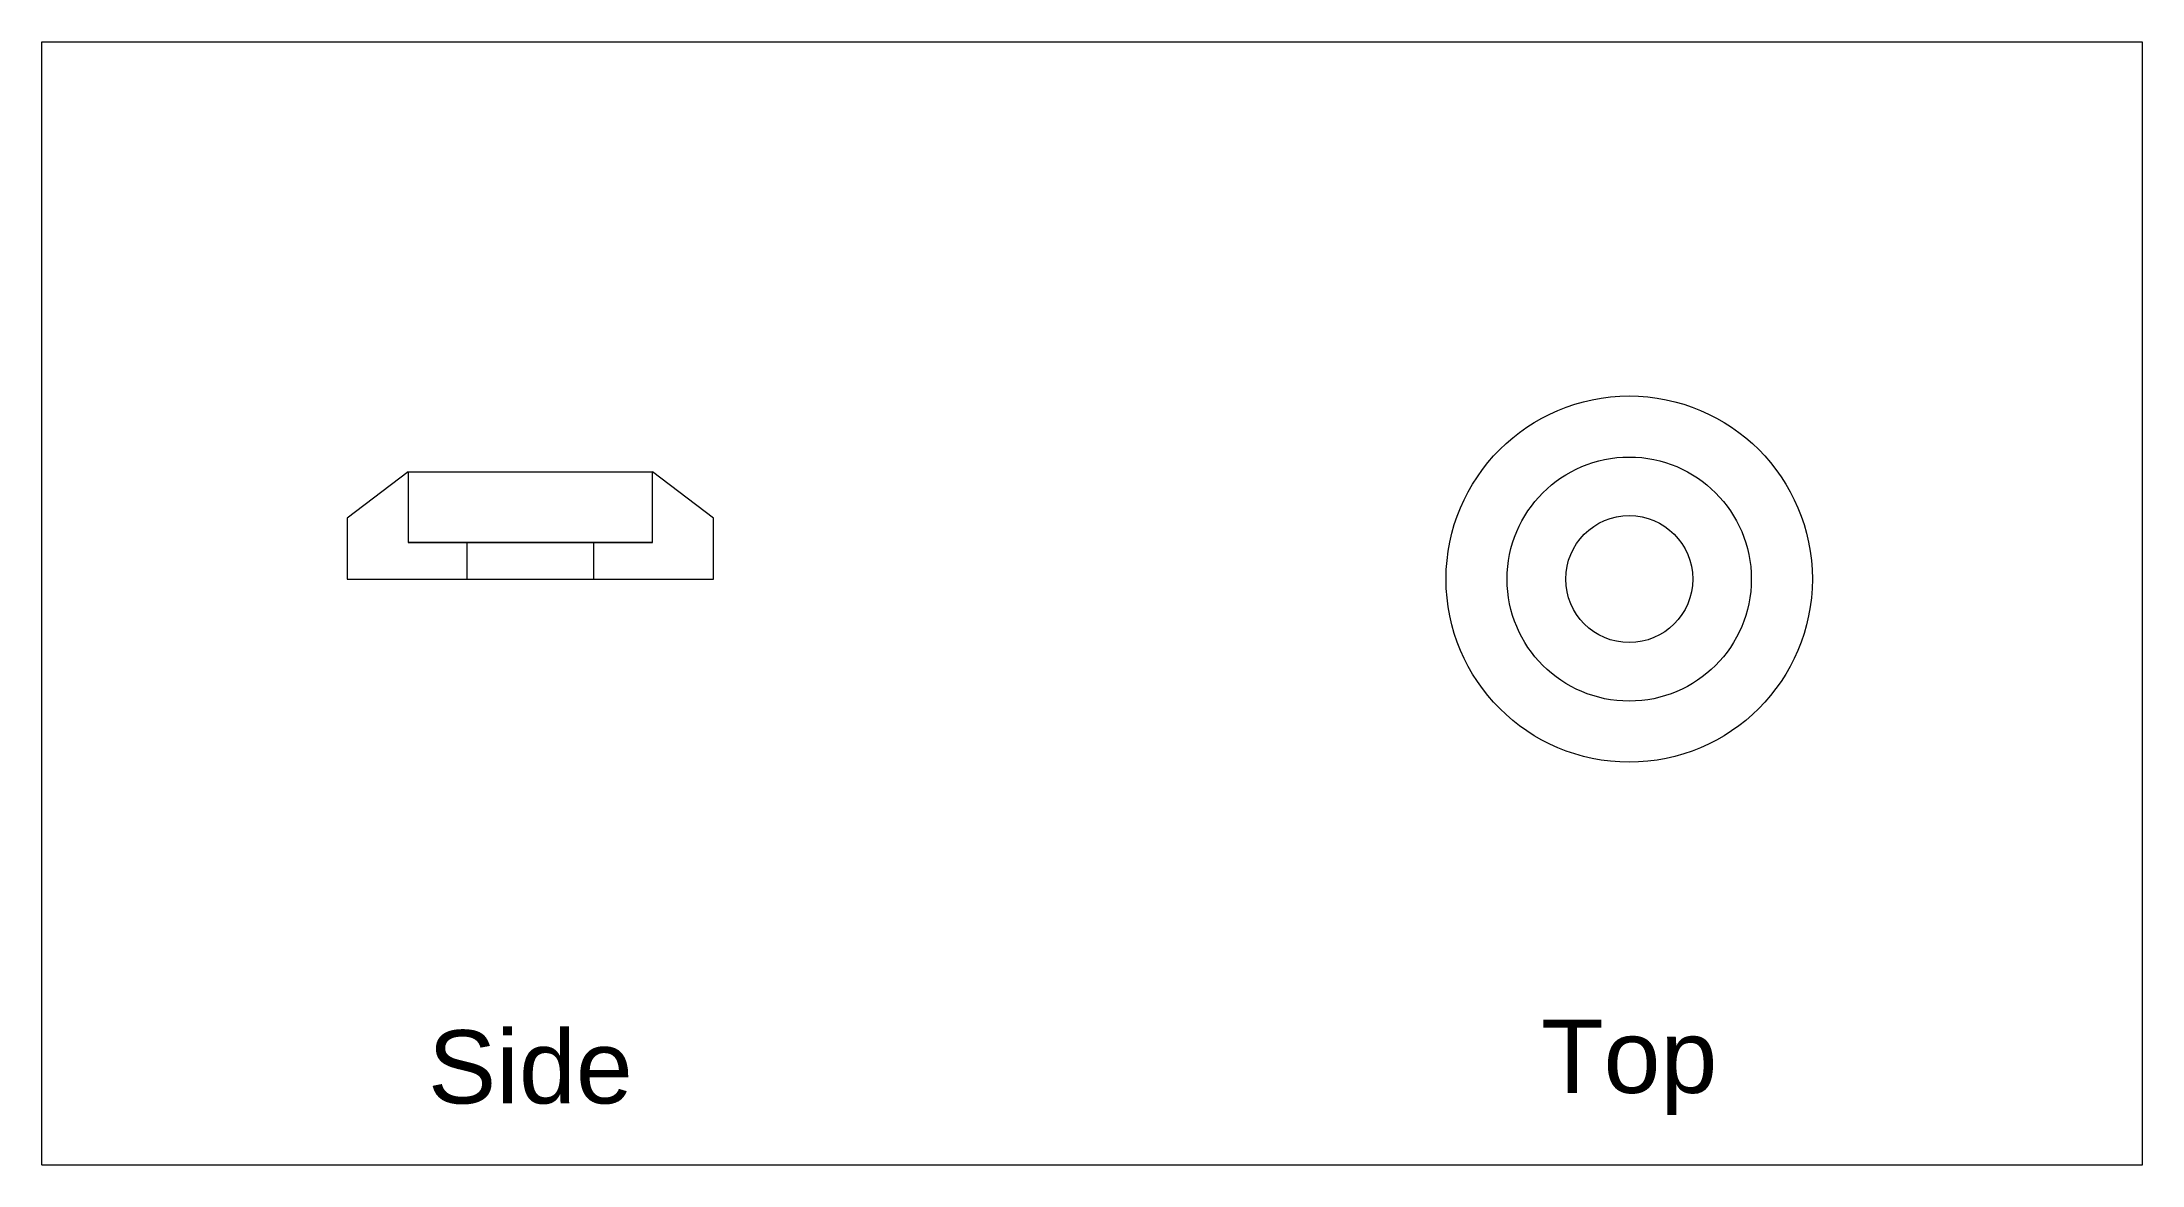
# Model space of a CAD drawing. Header units: millimetres. Extents: x -20 to 66, y -24 to 22.
import ezdxf

# ---------------------------------------------------------------- set-up
doc = ezdxf.new("R2010")
doc.units = ezdxf.units.MM
doc.layers.get('0').update_dxf_attribs({"lineweight": 9})
doc.layers.add('Labels', color=7, linetype='Continuous', lineweight=25)
doc.styles.add('textstyle3', font='Arial.ttf')

msp = doc.modelspace()

# ---------------------------------------------------------------- linework, layer by layer
for p, q in [((-20, 22), (66, 22)), ((-20, -24), (-20, 22)), ((66, 22), (66, -24)), ((-5, 4.4), (-7.5, 2.5)), ((-5, 4.4), (5, 4.4)), ((-5, 4.4), (-5, 1.5)), ((7.5, 2.5), (5, 4.4)), ((5, 1.5), (5, 4.4)), ((-7.5, 2.5), (-7.5, 0)), ((7.5, 0), (7.5, 2.5)), ((-5, 1.5), (5, 1.5)), ((5, 1.5), (-5, 1.5)), ((-5, 1.5), (-5, 1.5)), ((2.6, 1.5), (-2.6, 1.5)), ((-2.6, 1.5), (-2.6, 0)), ((2.6, 0), (2.6, 1.5)), ((5, 1.5), (5, 1.5)), ((-7.5, 0), (7.5, 0)), ((-2.6, 0), (2.6, 0)), ((66, -24), (-20, -24))]:
    msp.add_line(p, q)
for radius in [7.5, 5, 2.6]:
    msp.add_circle((45, 0), radius)

# ---------------------------------------------------------------- texts
at = {"layer": 'Labels', "char_height": 1, "attachment_point": 5, "style": 'textstyle3'}
for s, insert in [('\\H3;Top\\P', (45, -20)), ('\\H3;Side\\P', (0, -20))]:
    msp.add_mtext(s, dxfattribs=dict(at, insert=insert))

doc.saveas('drawing.dxf')
